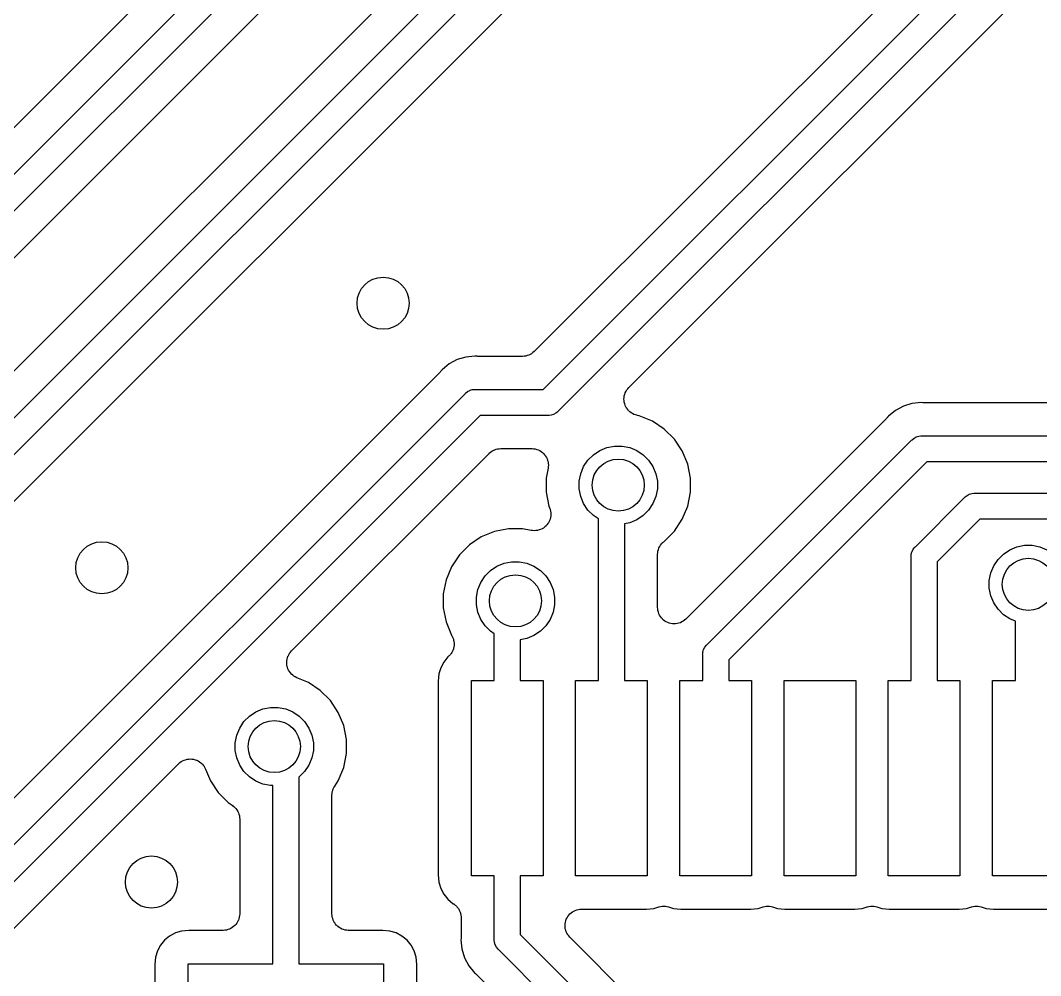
# Model space of a CAD drawing. Extents: x 49 to 143, y -158 to -38.
# Drawn here: x 88.4 to 96.23, y -89.36 to -82.03 of the extents above; entities that cross this region are included whole.
import ezdxf

# ---------------------------------------------------------------- set-up
doc = ezdxf.new("R2010")
doc.units = 0
doc.layers.add('BLACK', color=7, linetype='CONTINUOUS')

msp = doc.modelspace()

# ---------------------------------------------------------------- linework, layer by layer
at = {"layer": 'BLACK', "linetype": 'CONTINUOUS'}
for p, q in [((94.6048, -78.4689), (85.1999, -87.8738)), ((85.2679, -88.165), (94.896, -78.5369)), ((95.0632, -78.6525), (85.3835, -88.3322)), ((85.5764, -88.4986), (95.2296, -78.8454)), ((91.554, -79.6494), (84.3456, -86.8578)), ((84.4136, -87.149), (91.7468, -79.8158)), ((97.0178, -79.9006), (92.3466, -84.5718)), ((91.8624, -79.983), (84.5292, -87.3162)), ((92.4146, -84.863), (97.309, -79.9686)), ((97.4762, -80.0842), (92.5302, -85.0302)), ((84.722, -87.4826), (91.9304, -80.2742)), ((95.0922, -82.8274), (97.6426, -80.277)), ((94.3672, -83.5524), (95.0922, -82.8274)), ((95.0922, -82.8274), (95.0922, -82.8274)), ((93.6422, -84.2774), (94.3672, -83.5524)), ((94.3672, -83.5524), (94.3672, -83.5524)), ((93.0719, -84.8478), (93.6422, -84.2774)), ((93.6422, -84.2774), (93.6422, -84.2774)), ((92.3462, -84.5721), (92.3453, -84.573)), ((92.3463, -84.5721), (92.3462, -84.5721)), ((92.3466, -84.5718), (92.3463, -84.5721)), ((92.3463, -84.5721), (92.3463, -84.5721)), ((91.7542, -84.6344), (91.7205, -84.6523)), ((91.8209, -84.6141), (91.7542, -84.6344)), ((91.8903, -84.6073), (91.8209, -84.6141)), ((91.9015, -84.6084), (91.8903, -84.6073)), ((91.9068, -84.6084), (91.9015, -84.6084)), ((91.9122, -84.609), (91.9068, -84.6084)), ((91.9139, -84.609), (91.9122, -84.609)), ((92.2568, -84.609), (91.9139, -84.609)), ((92.2684, -84.6079), (92.2568, -84.609)), ((92.2801, -84.6068), (92.2684, -84.6079)), ((92.2808, -84.6066), (92.2801, -84.6068)), ((92.2814, -84.6066), (92.2808, -84.6066)), ((92.2926, -84.6032), (92.2814, -84.6066)), ((92.3039, -84.5999), (92.2926, -84.6032)), ((92.3045, -84.5996), (92.3039, -84.5999)), ((92.3052, -84.5994), (92.3045, -84.5996)), ((92.3155, -84.5939), (92.3052, -84.5994)), ((92.3259, -84.5885), (92.3155, -84.5939)), ((92.3265, -84.5881), (92.3259, -84.5885)), ((92.327, -84.5878), (92.3265, -84.5881)), ((92.3362, -84.5803), (92.327, -84.5878)), ((92.3453, -84.573), (92.3362, -84.5803)), ((91.6267, -84.7253), (91.6233, -84.7294)), ((91.6305, -84.7215), (91.6267, -84.7253)), ((91.6316, -84.7202), (91.6305, -84.7215)), ((91.6388, -84.7115), (91.6316, -84.7202)), ((91.6927, -84.6672), (91.6388, -84.7115)), ((91.7205, -84.6523), (91.6927, -84.6672)), ((91.7205, -84.6523), (91.7205, -84.6523)), ((91.6233, -84.7294), (87.4469, -88.9058)), ((91.8192, -84.8919), (91.8345, -84.8795)), ((91.8345, -84.8795), (91.8518, -84.8702)), ((91.8518, -84.8702), (91.8554, -84.8691)), ((91.8554, -84.8691), (91.8707, -84.8644)), ((91.8707, -84.8644), (91.873, -84.8642)), ((91.873, -84.8642), (91.8854, -84.863)), ((91.8854, -84.863), (91.8903, -84.8625)), ((91.8854, -84.863), (91.8854, -84.863)), ((91.8903, -84.8625), (91.8952, -84.863)), ((91.8952, -84.863), (92.4146, -84.863)), ((93.0446, -84.8883), (93.0505, -84.8774)), ((93.0505, -84.8774), (93.0561, -84.8669)), ((93.0561, -84.8669), (93.0563, -84.8667)), ((93.0563, -84.8667), (93.0564, -84.8665)), ((93.0564, -84.8665), (93.0641, -84.8572)), ((93.0641, -84.8572), (93.0719, -84.8478)), ((87.5149, -89.197), (91.8161, -84.8958)), ((91.8161, -84.8958), (91.8192, -84.8919)), ((93.0347, -84.9366), (93.0359, -84.9246)), ((93.0347, -84.9369), (93.0347, -84.9366)), ((93.0347, -84.9371), (93.0347, -84.9369)), ((93.0358, -84.9492), (93.0347, -84.9371)), ((93.0369, -84.9613), (93.0358, -84.9492)), ((93.0359, -84.9246), (93.0372, -84.9125)), ((93.037, -84.9615), (93.0369, -84.9613)), ((93.037, -84.9618), (93.037, -84.9615)), ((93.0404, -84.9734), (93.037, -84.9618)), ((93.0372, -84.9122), (93.0373, -84.9119)), ((93.0372, -84.9125), (93.0372, -84.9122)), ((93.0373, -84.9119), (93.0409, -84.9002)), ((93.0409, -84.9002), (93.0444, -84.8888)), ((93.0444, -84.8888), (93.0445, -84.8885)), ((93.0445, -84.8885), (93.0446, -84.8883)), ((92.5271, -85.0341), (92.5118, -85.0465)), ((92.5302, -85.0302), (92.5271, -85.0341)), ((93.0439, -84.985), (93.0404, -84.9734)), ((93.044, -84.9853), (93.0439, -84.985)), ((93.0441, -84.9856), (93.044, -84.9853)), ((93.0497, -84.9963), (93.0441, -84.9856)), ((93.0553, -85.007), (93.0497, -84.9963)), ((93.0555, -85.0072), (93.0553, -85.007)), ((93.0556, -85.0075), (93.0555, -85.0072)), ((93.0634, -85.017), (93.0556, -85.0075)), ((93.0708, -85.0264), (93.0634, -85.017)), ((93.0711, -85.0265), (93.0708, -85.0264)), ((93.0712, -85.0268), (93.0711, -85.0265)), ((93.0806, -85.0345), (93.0712, -85.0268)), ((93.0898, -85.0423), (93.0806, -85.0345)), ((95.1196, -85.0242), (95.0657, -85.0685)), ((95.1811, -84.9914), (95.1196, -85.0242)), ((95.2447, -84.9721), (95.1811, -84.9914)), ((95.2478, -84.9711), (95.2447, -84.9721)), ((95.2447, -84.9721), (95.2447, -84.9721)), ((95.3172, -84.9643), (95.2478, -84.9711)), ((95.3284, -84.9654), (95.3172, -84.9643)), ((95.3337, -84.9654), (95.3284, -84.9654)), ((95.3391, -84.966), (95.3337, -84.9654)), ((95.3408, -84.966), (95.3391, -84.966)), ((97.1266, -84.966), (95.3408, -84.966)), ((91.9317, -85.063), (87.6305, -89.3642)), ((92.4511, -85.063), (91.9317, -85.063)), ((92.456, -85.0635), (92.4511, -85.063)), ((92.4609, -85.063), (92.456, -85.0635)), ((92.4756, -85.0616), (92.4609, -85.063)), ((92.4609, -85.063), (92.4609, -85.063)), ((92.4945, -85.0558), (92.4756, -85.0616)), ((92.5118, -85.0465), (92.4945, -85.0558)), ((93.0901, -85.0424), (93.0898, -85.0423)), ((93.0903, -85.0426), (93.0901, -85.0424)), ((93.1008, -85.0484), (93.0903, -85.0426)), ((93.1115, -85.0543), (93.1008, -85.0484)), ((93.1118, -85.0544), (93.1115, -85.0543)), ((93.112, -85.0545), (93.1118, -85.0544)), ((93.1234, -85.0581), (93.112, -85.0545)), ((93.1351, -85.0618), (93.1234, -85.0581)), ((93.1357, -85.0619), (93.1351, -85.0618)), ((93.1369, -85.0621), (93.1357, -85.0619)), ((93.1357, -85.0619), (93.1357, -85.0619)), ((93.1357, -85.0619), (93.1357, -85.0619)), ((93.1527, -85.0653), (93.1369, -85.0621)), ((93.2535, -85.1071), (93.1527, -85.0653)), ((93.3443, -85.1677), (93.2535, -85.1071)), ((95.0502, -85.0864), (93.5098, -86.6268)), ((95.0536, -85.0823), (95.0502, -85.0864)), ((95.0574, -85.0785), (95.0536, -85.0823)), ((95.0585, -85.0772), (95.0574, -85.0785)), ((95.0657, -85.0685), (95.0585, -85.0772)), ((93.4214, -85.2448), (93.3443, -85.1677)), ((93.4821, -85.3356), (93.4214, -85.2448)), ((93.6718, -86.824), (95.243, -85.2528)), ((95.243, -85.2528), (95.2461, -85.2489)), ((95.2461, -85.2489), (95.2614, -85.2365)), ((95.2614, -85.2365), (95.2695, -85.2321)), ((95.2695, -85.2321), (95.2787, -85.2272)), ((95.2787, -85.2272), (95.2976, -85.2214)), ((95.2976, -85.2214), (95.2994, -85.2213)), ((95.2994, -85.2213), (95.3123, -85.22)), ((95.3123, -85.22), (95.3172, -85.2195)), ((95.3123, -85.22), (95.3123, -85.22)), ((95.3172, -85.2195), (95.3221, -85.22)), ((95.3221, -85.22), (120.965, -85.22)), ((90.4832, -86.8707), (91.9997, -85.3542)), ((91.9997, -85.3542), (92, -85.3539)), ((92, -85.3539), (92, -85.3539)), ((92, -85.3539), (92.0001, -85.3539)), ((92.0001, -85.3539), (92.001, -85.353)), ((92.001, -85.353), (92.0102, -85.3456)), ((92.0102, -85.3456), (92.0193, -85.3382)), ((92.0193, -85.3382), (92.0198, -85.3379)), ((92.0198, -85.3379), (92.0204, -85.3375)), ((92.0204, -85.3375), (92.0308, -85.3321)), ((92.0308, -85.3321), (92.0411, -85.3266)), ((92.0411, -85.3266), (92.0418, -85.3264)), ((92.0418, -85.3264), (92.0424, -85.3261)), ((92.0424, -85.3261), (92.0537, -85.3228)), ((92.0537, -85.3228), (92.0649, -85.3194)), ((92.0649, -85.3194), (92.0655, -85.3194)), ((92.0655, -85.3194), (92.0662, -85.3192)), ((92.0662, -85.3192), (92.0779, -85.3181)), ((92.0779, -85.3181), (92.0895, -85.317)), ((92.0895, -85.317), (92.3274, -85.317)), ((92.3274, -85.317), (92.3284, -85.317)), ((92.3284, -85.317), (92.3284, -85.317)), ((92.3284, -85.317), (92.3284, -85.317)), ((92.3284, -85.317), (92.3292, -85.317)), ((92.3292, -85.317), (92.3412, -85.3184)), ((92.3412, -85.3184), (92.3531, -85.3196)), ((92.3531, -85.3196), (92.3534, -85.3197)), ((92.3534, -85.3197), (92.3538, -85.3198)), ((92.3538, -85.3198), (92.3653, -85.3234)), ((92.3653, -85.3234), (92.3767, -85.327)), ((92.3767, -85.327), (92.3771, -85.3272)), ((92.3771, -85.3272), (92.3774, -85.3273)), ((92.3774, -85.3273), (92.388, -85.3331)), ((92.388, -85.3331), (92.3985, -85.3388)), ((92.3985, -85.3388), (92.3988, -85.339)), ((92.3988, -85.339), (92.3992, -85.3392)), ((92.3992, -85.3392), (92.4084, -85.3469)), ((92.4084, -85.3469), (92.4176, -85.3546)), ((92.4176, -85.3546), (92.4179, -85.3549)), ((92.4179, -85.3549), (92.4182, -85.3551)), ((92.4182, -85.3551), (92.4257, -85.3645)), ((92.7999, -85.365), (92.849, -85.3321)), ((92.849, -85.3321), (92.9036, -85.3095)), ((92.9036, -85.3095), (92.9616, -85.298)), ((92.9616, -85.298), (93.0207, -85.298)), ((93.0207, -85.298), (93.0786, -85.3095)), ((93.0786, -85.3095), (93.1332, -85.3321)), ((93.1332, -85.3321), (93.1824, -85.365)), ((93.5238, -85.4364), (93.4821, -85.3356)), ((92.4257, -85.3645), (92.4333, -85.3738)), ((92.4333, -85.3738), (92.4334, -85.3742)), ((92.4334, -85.3742), (92.4337, -85.3745)), ((92.4337, -85.3745), (92.4392, -85.385)), ((92.4392, -85.385), (92.4449, -85.3957)), ((92.4449, -85.3957), (92.445, -85.3961)), ((92.445, -85.3961), (92.4452, -85.3964)), ((92.4452, -85.3964), (92.4485, -85.4079)), ((92.4485, -85.4079), (92.452, -85.4194)), ((92.452, -85.4194), (92.4521, -85.4198)), ((92.4521, -85.4198), (92.4522, -85.4202)), ((92.4522, -85.4202), (92.4533, -85.4322)), ((92.4533, -85.4322), (92.4544, -85.4441)), ((92.7253, -85.4559), (92.7581, -85.4068)), ((92.7581, -85.4068), (92.7999, -85.365)), ((93.1824, -85.365), (93.2242, -85.4068)), ((93.2242, -85.4068), (93.257, -85.4559)), ((95.3586, -85.42), (93.839, -86.9396)), ((120.965, -85.42), (95.3586, -85.42)), ((92.452, -85.4688), (92.4371, -85.5434)), ((92.4532, -85.4568), (92.452, -85.4688)), ((92.4544, -85.4449), (92.4532, -85.4568)), ((92.4544, -85.4441), (92.4544, -85.4445)), ((92.4544, -85.4445), (92.4544, -85.4449)), ((92.6911, -85.5685), (92.7027, -85.5105)), ((92.7027, -85.5105), (92.7253, -85.4559)), ((93.257, -85.4559), (93.2796, -85.5105)), ((93.2796, -85.5105), (93.2911, -85.5685)), ((93.5451, -85.5434), (93.5238, -85.4364)), ((92.4371, -85.5434), (92.4371, -85.6526)), ((92.6911, -85.6275), (92.6911, -85.5685)), ((93.2911, -85.5685), (93.2911, -85.6275)), ((93.5451, -85.6526), (93.5451, -85.5434)), ((92.4371, -85.6526), (92.4584, -85.7596)), ((92.7027, -85.6855), (92.6911, -85.6275)), ((93.2911, -85.6275), (93.2796, -85.6855)), ((93.5238, -85.7596), (93.5451, -85.6526)), ((95.6768, -85.6718), (95.6855, -85.6672)), ((95.6855, -85.6672), (95.7044, -85.6614)), ((95.7044, -85.6614), (95.7062, -85.6613)), ((95.7062, -85.6613), (95.7191, -85.66)), ((95.7191, -85.66), (95.724, -85.6595)), ((95.7191, -85.66), (95.7191, -85.66)), ((95.724, -85.6595), (95.7289, -85.66)), ((95.7289, -85.66), (102.334, -85.66)), ((92.7253, -85.7401), (92.7027, -85.6855)), ((92.7581, -85.7892), (92.7253, -85.7401)), ((93.257, -85.7401), (93.2242, -85.7892)), ((93.2796, -85.6855), (93.257, -85.7401)), ((95.2718, -86.0708), (95.6498, -85.6928)), ((95.6498, -85.6928), (95.6529, -85.6889)), ((95.6529, -85.6889), (95.6682, -85.6765)), ((95.6682, -85.6765), (95.6768, -85.6718)), ((92.4584, -85.7596), (92.4639, -85.7728)), ((92.4639, -85.7728), (92.4643, -85.7739)), ((92.4643, -85.7739), (92.4644, -85.7739)), ((92.4644, -85.7739), (92.4644, -85.774)), ((92.4644, -85.774), (92.4646, -85.7745)), ((92.4646, -85.7745), (92.468, -85.7862)), ((92.468, -85.7862), (92.4713, -85.7977)), ((92.4713, -85.7977), (92.4714, -85.798)), ((92.4714, -85.798), (92.4714, -85.7983)), ((92.4714, -85.7983), (92.4725, -85.8105)), ((92.4735, -85.823), (92.4722, -85.8349)), ((92.4725, -85.8105), (92.4736, -85.8224)), ((92.4736, -85.8224), (92.4735, -85.8227)), ((92.4735, -85.8227), (92.4735, -85.823)), ((92.7999, -85.831), (92.7581, -85.7892)), ((93.2242, -85.7892), (93.1824, -85.831)), ((93.4821, -85.8604), (93.5238, -85.7596)), ((92.4437, -85.9022), (92.436, -85.9116)), ((92.4515, -85.893), (92.4437, -85.9022)), ((92.4516, -85.8927), (92.4515, -85.893)), ((92.4518, -85.8925), (92.4516, -85.8927)), ((92.4575, -85.8819), (92.4518, -85.8925)), ((92.4634, -85.8712), (92.4575, -85.8819)), ((92.4635, -85.871), (92.4634, -85.8712)), ((92.4636, -85.8707), (92.4635, -85.871)), ((92.4672, -85.8592), (92.4636, -85.8707)), ((92.4708, -85.8476), (92.4672, -85.8592)), ((92.4709, -85.8473), (92.4708, -85.8476)), ((92.4722, -85.8349), (92.4709, -85.8471)), ((92.4709, -85.8471), (92.4709, -85.8473)), ((92.839, -85.8572), (92.7999, -85.831)), ((92.839, -87.0982), (92.839, -85.8572)), ((93.0786, -85.8865), (93.039, -85.8944)), ((93.039, -85.8944), (93.039, -87.0982)), ((93.1332, -85.8639), (93.0786, -85.8865)), ((93.1824, -85.831), (93.1332, -85.8639)), ((93.4214, -85.9512), (93.4821, -85.8604)), ((95.7654, -85.86), (95.439, -86.1864)), ((102.298, -85.86), (95.7654, -85.86)), ((92.0404, -85.9543), (91.9396, -85.9961)), ((92.1474, -85.933), (92.0404, -85.9543)), ((92.2566, -85.933), (92.1474, -85.933)), ((92.3218, -85.946), (92.2566, -85.933)), ((92.3339, -85.9472), (92.3218, -85.946)), ((92.3459, -85.9484), (92.3339, -85.9472)), ((92.3462, -85.9484), (92.3459, -85.9484)), ((92.3464, -85.9484), (92.3462, -85.9484)), ((92.3584, -85.9472), (92.3464, -85.9484)), ((92.3706, -85.9461), (92.3584, -85.9472)), ((92.3708, -85.946), (92.3706, -85.9461)), ((92.3711, -85.946), (92.3708, -85.946)), ((92.3827, -85.9425), (92.3711, -85.946)), ((92.3943, -85.9391), (92.3827, -85.9425)), ((92.3946, -85.939), (92.3943, -85.9391)), ((92.3949, -85.9389), (92.3946, -85.939)), ((92.4057, -85.9331), (92.3949, -85.9389)), ((92.4163, -85.9276), (92.4057, -85.9331)), ((92.4165, -85.9274), (92.4163, -85.9276)), ((92.4167, -85.9273), (92.4165, -85.9274)), ((92.4263, -85.9195), (92.4167, -85.9273)), ((92.4356, -85.912), (92.4263, -85.9195)), ((92.4357, -85.9118), (92.4356, -85.912)), ((92.436, -85.9116), (92.4357, -85.9118)), ((93.34, -86.0326), (93.4214, -85.9512)), ((91.8488, -86.0567), (91.7717, -86.1338)), ((91.9396, -85.9961), (91.8488, -86.0567)), ((93.3089, -86.0701), (93.3145, -86.0597)), ((93.3145, -86.0597), (93.3149, -86.0593)), ((93.3149, -86.0593), (93.3152, -86.0587)), ((93.3152, -86.0587), (93.3228, -86.0497)), ((93.3228, -86.0497), (93.3303, -86.0406)), ((93.3303, -86.0406), (93.3307, -86.0402)), ((93.3307, -86.0402), (93.3311, -86.0397)), ((93.3311, -86.0397), (93.34, -86.0326)), ((96.0515, -86.0715), (96.1095, -86.06)), ((96.1095, -86.06), (96.1685, -86.06)), ((96.1685, -86.06), (96.2265, -86.0715)), ((91.7717, -86.1338), (91.7111, -86.2246)), ((93.293, -86.1287), (93.2943, -86.1169)), ((93.293, -86.1299), (93.293, -86.1287)), ((93.293, -86.1305), (93.293, -86.1299)), ((93.293, -86.1299), (93.293, -86.1299)), ((93.293, -86.1299), (93.293, -86.1299)), ((93.293, -86.537), (93.293, -86.1305)), ((93.2943, -86.1169), (93.2955, -86.1053)), ((93.2955, -86.1053), (93.2957, -86.1047)), ((93.2957, -86.1047), (93.2958, -86.1041)), ((93.2958, -86.1041), (93.2993, -86.0928)), ((93.2993, -86.0928), (93.3028, -86.0816)), ((93.3028, -86.0816), (93.3031, -86.081)), ((93.3031, -86.081), (93.3033, -86.0804)), ((93.3033, -86.0804), (93.3089, -86.0701)), ((95.239, -86.1401), (95.2404, -86.1254)), ((95.2404, -86.1254), (95.2408, -86.1241)), ((95.2408, -86.1241), (95.2427, -86.1179)), ((95.2427, -86.1179), (95.2462, -86.1065)), ((95.2462, -86.1065), (95.2555, -86.0892)), ((95.2555, -86.0892), (95.2679, -86.0739)), ((95.2679, -86.0739), (95.2718, -86.0708)), ((95.906, -86.1688), (95.9478, -86.127)), ((95.9478, -86.127), (95.9969, -86.0941)), ((95.9969, -86.0941), (96.0515, -86.0715)), ((96.2265, -86.0715), (96.2811, -86.0941)), ((92.0599, -86.2211), (92.1145, -86.1985)), ((92.1145, -86.1985), (92.1725, -86.187)), ((92.1725, -86.187), (92.2315, -86.187)), ((92.2315, -86.187), (92.2895, -86.1985)), ((92.2895, -86.1985), (92.3441, -86.2211)), ((95.2385, -86.145), (95.239, -86.1401)), ((95.239, -86.1499), (95.2385, -86.145)), ((95.239, -86.1401), (95.239, -86.1401)), ((95.239, -87.0982), (95.239, -86.1499)), ((95.439, -86.1864), (95.439, -87.0982)), ((95.8731, -86.2179), (95.906, -86.1688)), ((91.7111, -86.2246), (91.6693, -86.3254)), ((91.969, -86.2958), (92.0108, -86.254)), ((92.0108, -86.254), (92.0599, -86.2211)), ((92.3441, -86.2211), (92.3932, -86.254)), ((92.3932, -86.254), (92.435, -86.2958)), ((95.839, -86.3305), (95.8505, -86.2725)), ((95.8505, -86.2725), (95.8731, -86.2179)), ((91.6693, -86.3254), (91.648, -86.4324)), ((91.9135, -86.3995), (91.9361, -86.3449)), ((91.9361, -86.3449), (91.969, -86.2958)), ((92.435, -86.2958), (92.4679, -86.3449)), ((92.4679, -86.3449), (92.4905, -86.3995)), ((95.839, -86.3895), (95.839, -86.3305)), ((91.648, -86.4324), (91.648, -86.5416)), ((91.902, -86.4575), (91.9135, -86.3995)), ((92.4905, -86.3995), (92.502, -86.4575)), ((95.8505, -86.4475), (95.839, -86.3895)), ((95.8731, -86.5021), (95.8505, -86.4475)), ((91.902, -86.5165), (91.902, -86.4575)), ((91.9135, -86.5745), (91.902, -86.5165)), ((92.502, -86.5165), (92.4905, -86.5745)), ((92.502, -86.4575), (92.502, -86.5165)), ((95.906, -86.5512), (95.8731, -86.5021)), ((91.648, -86.5416), (91.6693, -86.6486)), ((91.9361, -86.6291), (91.9135, -86.5745)), ((92.4905, -86.5745), (92.4679, -86.6291)), ((93.2942, -86.5492), (93.293, -86.537)), ((93.2953, -86.5612), (93.2942, -86.5492)), ((93.2954, -86.5614), (93.2953, -86.5612)), ((93.2954, -86.5616), (93.2954, -86.5614)), ((93.299, -86.5734), (93.2954, -86.5616)), ((93.3024, -86.5849), (93.299, -86.5734)), ((93.3025, -86.5851), (93.3024, -86.5849)), ((93.3026, -86.5854), (93.3025, -86.5851)), ((93.3083, -86.5961), (93.3026, -86.5854)), ((93.314, -86.6069), (93.3083, -86.5961)), ((93.3141, -86.607), (93.314, -86.6069)), ((93.3142, -86.6072), (93.3141, -86.607)), ((93.3219, -86.6166), (93.3142, -86.6072)), ((95.9478, -86.593), (95.906, -86.5512)), ((95.9969, -86.6259), (95.9478, -86.593)), ((91.6693, -86.6486), (91.7112, -86.7497)), ((91.969, -86.6782), (91.9361, -86.6291)), ((92.0108, -86.72), (91.969, -86.6782)), ((92.435, -86.6782), (92.3932, -86.72)), ((92.4679, -86.6291), (92.435, -86.6782)), ((93.3296, -86.6261), (93.3219, -86.6166)), ((93.3297, -86.6263), (93.3296, -86.6261)), ((93.3299, -86.6265), (93.3297, -86.6263)), ((93.3392, -86.6342), (93.3299, -86.6265)), ((93.3486, -86.642), (93.3392, -86.6342)), ((93.3488, -86.6421), (93.3486, -86.642)), ((93.349, -86.6423), (93.3488, -86.6421)), ((93.3597, -86.648), (93.349, -86.6423)), ((93.3704, -86.6539), (93.3597, -86.648)), ((93.3706, -86.6539), (93.3704, -86.6539)), ((93.3708, -86.654), (93.3706, -86.6539)), ((93.3825, -86.6577), (93.3708, -86.654)), ((93.394, -86.6613), (93.3825, -86.6577)), ((93.3942, -86.6613), (93.394, -86.6613)), ((93.3945, -86.6614), (93.3942, -86.6613)), ((93.4066, -86.6626), (93.3945, -86.6614)), ((93.4187, -86.664), (93.4066, -86.6626)), ((93.4189, -86.6639), (93.4187, -86.664)), ((93.4191, -86.664), (93.4189, -86.6639)), ((93.4312, -86.6629), (93.4191, -86.664)), ((93.4434, -86.6618), (93.4312, -86.6629)), ((93.4436, -86.6617), (93.4434, -86.6618)), ((93.4438, -86.6617), (93.4436, -86.6617)), ((93.4553, -86.6583), (93.4438, -86.6617)), ((93.4672, -86.6549), (93.4553, -86.6583)), ((93.4674, -86.6548), (93.4672, -86.6549)), ((93.4676, -86.6547), (93.4674, -86.6548)), ((93.4784, -86.649), (93.4676, -86.6547)), ((93.4892, -86.6435), (93.4784, -86.649)), ((93.4893, -86.6433), (93.4892, -86.6435)), ((93.4895, -86.6432), (93.4893, -86.6433)), ((93.499, -86.6356), (93.4895, -86.6432)), ((93.5085, -86.628), (93.499, -86.6356)), ((93.5088, -86.6277), (93.5085, -86.628)), ((93.5089, -86.6277), (93.5088, -86.6277)), ((93.5098, -86.6268), (93.5089, -86.6277)), ((93.5089, -86.6277), (93.5089, -86.6277)), ((96.039, -86.6433), (95.9969, -86.6259)), ((96.039, -87.0982), (96.039, -86.6433)), ((91.7112, -86.7497), (91.7136, -86.7544)), ((91.7136, -86.7544), (91.7168, -86.7592)), ((91.7168, -86.7592), (91.7193, -86.7654)), ((92.039, -86.7389), (92.0108, -86.72)), ((92.039, -87.0982), (92.039, -86.7389)), ((92.3441, -86.7529), (92.2895, -86.7755)), ((92.3932, -86.72), (92.3441, -86.7529)), ((91.7193, -86.7654), (91.7223, -86.7713)), ((91.7223, -86.7713), (91.7239, -86.7768)), ((91.7239, -86.7768), (91.7261, -86.7821)), ((91.7261, -86.7821), (91.7274, -86.7887)), ((91.7274, -86.7887), (91.7292, -86.7951)), ((91.7294, -86.8378), (91.7287, -86.8445)), ((91.7292, -86.7951), (91.7297, -86.8008)), ((91.7307, -86.8313), (91.7294, -86.8378)), ((91.7297, -86.8008), (91.7308, -86.8065)), ((91.7308, -86.8255), (91.7307, -86.8313)), ((91.7308, -86.8065), (91.7308, -86.8132)), ((91.7308, -86.8132), (91.7314, -86.8198)), ((91.7314, -86.8198), (91.7308, -86.8255)), ((92.2895, -86.7755), (92.239, -86.7855)), ((92.239, -86.7855), (92.239, -87.0982)), ((93.6462, -86.8597), (93.6555, -86.8424)), ((93.6555, -86.8424), (93.6679, -86.8271)), ((93.6679, -86.8271), (93.6718, -86.824)), ((90.4522, -86.9233), (90.4558, -86.9117)), ((90.4558, -86.9117), (90.4559, -86.9114)), ((90.4559, -86.9114), (90.456, -86.9111)), ((90.456, -86.9111), (90.4618, -86.9005)), ((90.4618, -86.9005), (90.4675, -86.8899)), ((90.4675, -86.8899), (90.4677, -86.8896)), ((90.4677, -86.8896), (90.4678, -86.8893)), ((90.4678, -86.8893), (90.4755, -86.8801)), ((90.4755, -86.8801), (90.4832, -86.8707)), ((91.6835, -86.9177), (91.6518, -86.9564)), ((91.685, -86.9165), (91.6835, -86.9177)), ((91.689, -86.9125), (91.685, -86.9165)), ((91.6935, -86.9089), (91.689, -86.9125)), ((91.6978, -86.9038), (91.6935, -86.9089)), ((91.7025, -86.899), (91.6978, -86.9038)), ((91.7057, -86.8943), (91.7025, -86.899)), ((91.7094, -86.8899), (91.7057, -86.8943)), ((91.7126, -86.884), (91.7094, -86.8899)), ((91.7163, -86.8784), (91.7126, -86.884)), ((91.7185, -86.8731), (91.7163, -86.8784)), ((91.7212, -86.8681), (91.7185, -86.8731)), ((91.7233, -86.8617), (91.7212, -86.8681)), ((91.7258, -86.8556), (91.7233, -86.8617)), ((91.727, -86.8499), (91.7258, -86.8556)), ((91.7287, -86.8445), (91.727, -86.8499)), ((93.6385, -86.8982), (93.639, -86.8933)), ((93.639, -86.9031), (93.6385, -86.8982)), ((93.639, -86.8933), (93.6404, -86.8786)), ((93.639, -86.8933), (93.639, -86.8933)), ((93.639, -87.0982), (93.639, -86.9031)), ((93.6404, -86.8786), (93.6406, -86.8781)), ((93.6406, -86.8781), (93.643, -86.8703)), ((93.643, -86.8703), (93.6462, -86.8597)), ((90.446, -86.9594), (90.4473, -86.9475)), ((90.446, -86.9598), (90.446, -86.9594)), ((90.446, -86.9601), (90.446, -86.9598)), ((90.4471, -86.972), (90.446, -86.9601)), ((90.4482, -86.9841), (90.4471, -86.972)), ((90.4473, -86.9475), (90.4485, -86.9354)), ((90.4483, -86.9844), (90.4482, -86.9841)), ((90.4483, -86.9848), (90.4483, -86.9844)), ((90.4518, -86.9962), (90.4483, -86.9848)), ((90.4485, -86.9354), (90.4486, -86.9351)), ((90.4486, -86.9348), (90.4522, -86.9233)), ((90.4486, -86.9351), (90.4486, -86.9348)), ((90.4552, -87.0079), (90.4518, -86.9962)), ((91.6518, -86.9564), (91.6282, -87.0005)), ((93.839, -86.9396), (93.839, -87.0982)), ((90.4553, -87.0082), (90.4552, -87.0079)), ((90.4554, -87.0085), (90.4553, -87.0082)), ((90.4611, -87.0193), (90.4554, -87.0085)), ((90.4666, -87.0299), (90.4611, -87.0193)), ((90.4668, -87.0301), (90.4666, -87.0299)), ((90.467, -87.0304), (90.4668, -87.0301)), ((90.4747, -87.0399), (90.467, -87.0304)), ((90.4821, -87.0492), (90.4747, -87.0399)), ((90.4824, -87.0494), (90.4821, -87.0492)), ((90.4826, -87.0497), (90.4824, -87.0494)), ((90.4919, -87.0575), (90.4826, -87.0497)), ((90.5011, -87.0652), (90.4919, -87.0575)), ((90.5014, -87.0654), (90.5011, -87.0652)), ((90.5016, -87.0656), (90.5014, -87.0654)), ((90.5122, -87.0713), (90.5016, -87.0656)), ((90.5228, -87.0772), (90.5122, -87.0713)), ((90.5234, -87.0774), (90.5228, -87.0772)), ((90.5244, -87.0779), (90.5234, -87.0774)), ((90.5234, -87.0774), (90.5234, -87.0774)), ((90.5234, -87.0774), (90.5234, -87.0774)), ((90.6133, -87.1147), (90.5244, -87.0779)), ((91.6137, -87.0484), (91.6082, -87.1044)), ((91.6282, -87.0005), (91.6137, -87.0484)), ((90.704, -87.1753), (90.6133, -87.1147)), ((91.6082, -87.1044), (91.6082, -88.592)), ((91.864, -88.5982), (91.864, -87.0982)), ((91.864, -87.0982), (92.039, -87.0982)), ((92.239, -87.0982), (92.414, -87.0982)), ((92.414, -87.0982), (92.414, -88.5982)), ((92.664, -88.5982), (92.664, -87.0982)), ((92.664, -87.0982), (92.839, -87.0982)), ((93.039, -87.0982), (93.214, -87.0982)), ((93.214, -87.0982), (93.214, -88.5982)), ((93.464, -88.5982), (93.464, -87.0982)), ((93.464, -87.0982), (93.639, -87.0982)), ((93.839, -87.0982), (94.014, -87.0982)), ((94.014, -87.0982), (94.014, -88.5982)), ((94.264, -88.5982), (94.264, -87.0982)), ((94.264, -87.0982), (94.814, -87.0982)), ((94.814, -87.0982), (94.814, -88.5982)), ((95.064, -88.5982), (95.064, -87.0982)), ((95.064, -87.0982), (95.239, -87.0982)), ((95.439, -87.0982), (95.614, -87.0982)), ((95.614, -87.0982), (95.614, -88.5982)), ((95.864, -88.5982), (95.864, -87.0982)), ((95.864, -87.0982), (96.039, -87.0982)), ((90.7812, -87.2525), (90.704, -87.1753)), ((90.2633, -87.3171), (90.3213, -87.3056)), ((90.3213, -87.3056), (90.3804, -87.3056)), ((90.3804, -87.3056), (90.4383, -87.3171)), ((90.8418, -87.3432), (90.7812, -87.2525)), ((90.1178, -87.4144), (90.1596, -87.3726)), ((90.1596, -87.3726), (90.2087, -87.3398)), ((90.2087, -87.3398), (90.2633, -87.3171)), ((90.4383, -87.3171), (90.4929, -87.3398)), ((90.4929, -87.3398), (90.5421, -87.3726)), ((90.5421, -87.3726), (90.5839, -87.4144)), ((90.8836, -87.444), (90.8418, -87.3432)), ((90.0624, -87.5181), (90.085, -87.4635)), ((90.085, -87.4635), (90.1178, -87.4144)), ((90.5839, -87.4144), (90.6167, -87.4635)), ((90.6167, -87.4635), (90.6393, -87.5181)), ((90.9048, -87.5511), (90.8836, -87.444)), ((90.0508, -87.5761), (90.0624, -87.5181)), ((90.6393, -87.5181), (90.6508, -87.5761)), ((90.0508, -87.6352), (90.0508, -87.5761)), ((90.6508, -87.5761), (90.6508, -87.6352)), ((90.9048, -87.6602), (90.9048, -87.5511)), ((89.6702, -87.7065), (89.6817, -87.7031)), ((89.6817, -87.7031), (89.6821, -87.703)), ((89.6821, -87.703), (89.6824, -87.7029)), ((89.6824, -87.7029), (89.6943, -87.7019)), ((89.6943, -87.7019), (89.7064, -87.7008)), ((89.7064, -87.7008), (89.7068, -87.7008)), ((89.7068, -87.7008), (89.7071, -87.7008)), ((89.7071, -87.7008), (89.719, -87.7021)), ((89.719, -87.7021), (89.7311, -87.7033)), ((89.7311, -87.7033), (89.7314, -87.7034)), ((89.7314, -87.7034), (89.7317, -87.7035)), ((89.7317, -87.7035), (89.7431, -87.707)), ((90.0624, -87.6931), (90.0508, -87.6352)), ((90.085, -87.7477), (90.0624, -87.6931)), ((90.6393, -87.6931), (90.6167, -87.7477)), ((90.6508, -87.6352), (90.6393, -87.6931)), ((90.8836, -87.7672), (90.9048, -87.6602)), ((87.8233, -89.5306), (89.616, -87.738)), ((89.616, -87.738), (89.6167, -87.7372)), ((89.6167, -87.7372), (89.6167, -87.7372)), ((89.6167, -87.7372), (89.6168, -87.7372)), ((89.6168, -87.7372), (89.6172, -87.7367)), ((89.6172, -87.7367), (89.6268, -87.7291)), ((89.6268, -87.7291), (89.636, -87.7216)), ((89.636, -87.7216), (89.6363, -87.7215)), ((89.6363, -87.7215), (89.6366, -87.7213)), ((89.6366, -87.7213), (89.6474, -87.7157)), ((89.6474, -87.7157), (89.658, -87.7101)), ((89.658, -87.7101), (89.6583, -87.71)), ((89.6583, -87.71), (89.6586, -87.7099)), ((89.6586, -87.7099), (89.6702, -87.7065)), ((89.7431, -87.707), (89.7548, -87.7106)), ((89.7548, -87.7106), (89.7551, -87.7108)), ((89.7551, -87.7108), (89.7554, -87.7109)), ((89.7554, -87.7109), (89.7658, -87.7166)), ((89.7658, -87.7166), (89.7766, -87.7224)), ((89.7766, -87.7224), (89.7769, -87.7226)), ((89.7769, -87.7226), (89.7771, -87.7227)), ((89.7771, -87.7227), (89.7863, -87.7303)), ((89.7863, -87.7303), (89.7957, -87.7381)), ((89.7957, -87.7381), (89.7959, -87.7384)), ((89.7959, -87.7384), (89.7962, -87.7386)), ((89.7962, -87.7386), (89.8037, -87.7479)), ((89.8037, -87.7479), (89.8114, -87.7573)), ((89.8114, -87.7573), (89.8116, -87.7576)), ((89.8116, -87.7576), (89.8118, -87.7579)), ((89.8118, -87.7579), (89.8173, -87.7684)), ((89.8173, -87.7684), (89.8231, -87.7792)), ((89.8231, -87.7792), (89.8599, -87.868)), ((90.1178, -87.7969), (90.085, -87.7477)), ((90.6167, -87.7477), (90.5839, -87.7969)), ((90.8418, -87.868), (90.8836, -87.7672)), ((90.1596, -87.8386), (90.1178, -87.7969)), ((90.2087, -87.8715), (90.1596, -87.8386)), ((90.5421, -87.8386), (90.539, -87.8407)), ((90.539, -87.8407), (90.539, -89.2732)), ((90.5839, -87.7969), (90.5421, -87.8386)), ((89.8599, -87.868), (89.9205, -87.9588)), ((90.2633, -87.8941), (90.2087, -87.8715)), ((90.3213, -87.9056), (90.2633, -87.8941)), ((90.339, -87.9056), (90.3213, -87.9056)), ((90.339, -89.2732), (90.339, -87.9056)), ((90.7993, -87.942), (90.8027, -87.9309)), ((90.8027, -87.9309), (90.803, -87.9302)), ((90.803, -87.9302), (90.8033, -87.9295)), ((90.8033, -87.9295), (90.8089, -87.9193)), ((90.8089, -87.9193), (90.8144, -87.909)), ((90.8144, -87.909), (90.8418, -87.868)), ((89.9205, -87.9588), (89.9977, -88.0359)), ((90.793, -87.9778), (90.7943, -87.9662)), ((90.793, -87.9792), (90.793, -87.9778)), ((90.793, -87.9793), (90.793, -87.9792)), ((90.793, -87.9792), (90.793, -87.9792)), ((90.793, -87.9796), (90.793, -87.9793)), ((90.793, -88.8904), (90.793, -87.9796)), ((90.7943, -87.9662), (90.7955, -87.9546)), ((90.7955, -87.9546), (90.7957, -87.9539)), ((90.7957, -87.9539), (90.7958, -87.9532)), ((90.7958, -87.9532), (90.7993, -87.942)), ((89.9977, -88.0359), (90.0286, -88.0566)), ((90.0286, -88.0566), (90.029, -88.0569)), ((90.029, -88.0569), (90.029, -88.0569)), ((90.029, -88.0569), (90.029, -88.0569)), ((90.029, -88.0569), (90.03, -88.0576)), ((90.03, -88.0576), (90.039, -88.0652)), ((90.039, -88.0652), (90.0481, -88.0727)), ((90.0481, -88.0727), (90.0485, -88.0731)), ((90.0485, -88.0731), (90.049, -88.0735)), ((90.049, -88.0735), (90.0563, -88.0827)), ((90.0563, -88.0827), (90.0638, -88.0919)), ((90.0638, -88.0919), (90.0641, -88.0924)), ((90.0641, -88.0924), (90.0645, -88.0929)), ((90.0645, -88.0929), (90.0699, -88.1034)), ((90.0699, -88.1034), (90.0754, -88.1138)), ((90.0754, -88.1138), (90.0756, -88.1143)), ((90.0756, -88.1143), (90.0759, -88.1149)), ((90.0759, -88.1149), (90.0792, -88.1262)), ((90.0792, -88.1262), (90.0826, -88.1375)), ((90.0826, -88.1375), (90.0826, -88.1381)), ((90.0826, -88.1381), (90.0828, -88.1387)), ((90.0828, -88.1387), (90.0838, -88.1504)), ((90.0838, -88.1504), (90.085, -88.1622)), ((90.085, -88.1622), (90.085, -88.8904)), ((91.6082, -88.592), (91.6137, -88.648)), ((92.039, -88.5982), (91.864, -88.5982)), ((92.039, -89.0861), (92.039, -88.5982)), ((92.414, -88.5982), (92.239, -88.5982)), ((92.239, -88.5982), (92.239, -89.0496)), ((93.214, -88.5982), (92.664, -88.5982)), ((94.014, -88.5982), (93.464, -88.5982)), ((94.814, -88.5982), (94.264, -88.5982)), ((95.614, -88.5982), (95.064, -88.5982)), ((96.414, -88.5982), (95.864, -88.5982)), ((91.6137, -88.648), (91.6282, -88.6959)), ((91.6282, -88.6959), (91.6518, -88.74)), ((91.6518, -88.74), (91.6835, -88.7787)), ((91.6835, -88.7787), (91.7248, -88.8125)), ((91.7248, -88.8125), (91.729, -88.8148)), ((91.729, -88.8148), (91.7342, -88.8191)), ((91.7342, -88.8191), (91.7399, -88.823)), ((91.7399, -88.823), (91.7438, -88.827)), ((91.7438, -88.827), (91.7481, -88.8306)), ((91.7481, -88.8306), (91.7524, -88.8359)), ((91.7524, -88.8359), (91.7572, -88.8407)), ((91.7572, -88.8407), (91.7602, -88.8455)), ((91.7602, -88.8455), (91.7638, -88.8498)), ((91.7638, -88.8498), (91.767, -88.8558)), ((91.767, -88.8558), (91.7707, -88.8615)), ((91.7707, -88.8615), (91.7728, -88.8667)), ((91.7728, -88.8667), (91.7754, -88.8717)), ((91.7754, -88.8717), (91.7774, -88.8782)), ((91.7774, -88.8782), (91.7799, -88.8845)), ((92.6296, -88.8829), (92.639, -88.8753)), ((92.639, -88.8753), (92.6392, -88.8752)), ((92.6392, -88.8752), (92.6394, -88.875)), ((92.6394, -88.875), (92.6501, -88.8693)), ((92.6501, -88.8693), (92.6609, -88.8636)), ((92.6609, -88.8636), (92.6611, -88.8636)), ((92.6611, -88.8636), (92.6613, -88.8635)), ((92.6613, -88.8635), (92.6729, -88.86)), ((92.6729, -88.86), (92.6846, -88.8565)), ((92.6846, -88.8565), (92.6848, -88.8564)), ((92.6848, -88.8564), (92.685, -88.8564)), ((92.685, -88.8564), (92.6971, -88.8552)), ((92.6971, -88.8552), (92.7093, -88.854)), ((92.7093, -88.854), (93.2078, -88.854)), ((93.2078, -88.854), (93.2638, -88.8485)), ((93.2638, -88.8485), (93.3021, -88.8369)), ((93.3021, -88.8369), (93.3024, -88.8368)), ((93.3024, -88.8368), (93.3025, -88.8368)), ((93.3025, -88.8368), (93.3038, -88.8364)), ((93.3025, -88.8368), (93.3025, -88.8368)), ((93.3038, -88.8364), (93.3153, -88.8343)), ((93.3153, -88.8343), (93.3268, -88.832)), ((93.3268, -88.832), (93.3275, -88.832)), ((93.3275, -88.832), (93.3282, -88.8319)), ((93.3282, -88.8319), (93.3399, -88.832)), ((93.3399, -88.832), (93.3516, -88.832)), ((93.3516, -88.832), (93.3523, -88.8322)), ((93.3523, -88.8322), (93.353, -88.8322)), ((93.353, -88.8322), (93.3644, -88.8346)), ((93.3644, -88.8346), (93.3759, -88.8369)), ((93.3759, -88.8369), (93.4142, -88.8485)), ((93.4142, -88.8485), (93.4702, -88.854)), ((93.4702, -88.854), (94.0078, -88.854)), ((94.0078, -88.854), (94.0638, -88.8485)), ((94.0638, -88.8485), (94.1021, -88.8369)), ((94.1021, -88.8369), (94.1024, -88.8368)), ((94.1024, -88.8368), (94.1025, -88.8368)), ((94.1025, -88.8368), (94.1038, -88.8364)), ((94.1025, -88.8368), (94.1025, -88.8368)), ((94.1038, -88.8364), (94.1153, -88.8343)), ((94.1153, -88.8343), (94.1268, -88.832)), ((94.1268, -88.832), (94.1275, -88.832)), ((94.1275, -88.832), (94.1282, -88.8319)), ((94.1282, -88.8319), (94.1399, -88.832)), ((94.1399, -88.832), (94.1516, -88.832)), ((94.1516, -88.832), (94.1523, -88.8322)), ((94.1523, -88.8322), (94.153, -88.8322)), ((94.153, -88.8322), (94.1644, -88.8346)), ((94.1644, -88.8346), (94.1759, -88.8369)), ((94.1759, -88.8369), (94.2142, -88.8485)), ((94.2142, -88.8485), (94.2702, -88.854)), ((94.2702, -88.854), (94.8078, -88.854)), ((94.8078, -88.854), (94.8638, -88.8485)), ((94.8638, -88.8485), (94.9021, -88.8369)), ((94.9021, -88.8369), (94.9024, -88.8368)), ((94.9024, -88.8368), (94.9025, -88.8368)), ((94.9025, -88.8368), (94.9038, -88.8364)), ((94.9025, -88.8368), (94.9025, -88.8368)), ((94.9038, -88.8364), (94.9153, -88.8343)), ((94.9153, -88.8343), (94.9268, -88.832)), ((94.9268, -88.832), (94.9275, -88.832)), ((94.9275, -88.832), (94.9282, -88.8319)), ((94.9282, -88.8319), (94.9399, -88.832)), ((94.9399, -88.832), (94.9516, -88.832)), ((94.9516, -88.832), (94.9523, -88.8322)), ((94.9523, -88.8322), (94.953, -88.8322)), ((94.953, -88.8322), (94.9644, -88.8346)), ((94.9644, -88.8346), (94.9759, -88.8369)), ((94.9759, -88.8369), (95.0142, -88.8485)), ((95.0142, -88.8485), (95.0702, -88.854)), ((95.0702, -88.854), (95.6078, -88.854)), ((95.6078, -88.854), (95.6638, -88.8485)), ((95.6638, -88.8485), (95.7021, -88.8369)), ((95.7021, -88.8369), (95.7024, -88.8368)), ((95.7024, -88.8368), (95.7025, -88.8368)), ((95.7025, -88.8368), (95.7038, -88.8364)), ((95.7025, -88.8368), (95.7025, -88.8368)), ((95.7038, -88.8364), (95.7153, -88.8343)), ((95.7153, -88.8343), (95.7268, -88.832)), ((95.7268, -88.832), (95.7275, -88.832)), ((95.7275, -88.832), (95.7282, -88.8319)), ((95.7282, -88.8319), (95.7399, -88.832)), ((95.7399, -88.832), (95.7516, -88.832)), ((95.7516, -88.832), (95.7523, -88.8322)), ((95.7523, -88.8322), (95.753, -88.8322)), ((95.753, -88.8322), (95.7644, -88.8346)), ((95.7644, -88.8346), (95.7759, -88.8369)), ((95.7759, -88.8369), (95.8142, -88.8485)), ((95.8142, -88.8485), (95.8702, -88.854)), ((95.8702, -88.854), (96.4078, -88.854)), ((90.069, -88.9508), (90.0633, -88.9614)), ((90.0747, -88.9404), (90.069, -88.9508)), ((90.0749, -88.94), (90.0747, -88.9404)), ((90.0751, -88.9396), (90.0749, -88.94)), ((90.0786, -88.9281), (90.0751, -88.9396)), ((90.0822, -88.9168), (90.0786, -88.9281)), ((90.0823, -88.9163), (90.0822, -88.9168)), ((90.0824, -88.9159), (90.0823, -88.9163)), ((90.0837, -88.904), (90.0824, -88.9159)), ((90.085, -88.8921), (90.0837, -88.904)), ((90.085, -88.8904), (90.085, -88.8912)), ((90.085, -88.8912), (90.085, -88.8912)), ((90.085, -88.8912), (90.085, -88.8913)), ((90.085, -88.8913), (90.085, -88.8921)), ((90.7942, -88.9023), (90.793, -88.8904)), ((90.7952, -88.9142), (90.7942, -88.9023)), ((90.7954, -88.9146), (90.7952, -88.9142)), ((90.7954, -88.915), (90.7954, -88.9146)), ((90.7989, -88.9265), (90.7954, -88.915)), ((90.8022, -88.9379), (90.7989, -88.9265)), ((90.8025, -88.9383), (90.8022, -88.9379)), ((90.8026, -88.9388), (90.8025, -88.9383)), ((90.8082, -88.9493), (90.8026, -88.9388)), ((90.8137, -88.9599), (90.8082, -88.9493)), ((91.7799, -88.8845), (91.781, -88.89)), ((91.781, -88.89), (91.7826, -88.8954)), ((91.7826, -88.8954), (91.7832, -88.9022)), ((91.7832, -88.9022), (91.7845, -88.9089)), ((91.7845, -88.9089), (91.7845, -88.9145)), ((91.7845, -88.9145), (91.785, -88.9201)), ((91.785, -88.9201), (91.785, -89.0674)), ((92.5836, -88.9676), (92.5849, -88.9555)), ((92.5849, -88.9553), (92.585, -88.9551)), ((92.5849, -88.9555), (92.5849, -88.9553)), ((92.585, -88.9551), (92.5886, -88.9435)), ((92.5886, -88.9435), (92.5922, -88.9318)), ((92.5922, -88.9318), (92.5923, -88.9316)), ((92.5923, -88.9316), (92.5924, -88.9314)), ((92.5924, -88.9314), (92.5982, -88.9208)), ((92.5982, -88.9208), (92.604, -88.91)), ((92.604, -88.91), (92.6041, -88.9099)), ((92.6041, -88.9099), (92.6042, -88.9097)), ((92.6042, -88.9097), (92.612, -88.9003)), ((92.612, -88.9003), (92.6198, -88.8909)), ((92.6198, -88.8909), (92.62, -88.8908)), ((92.62, -88.8908), (92.6201, -88.8906)), ((92.6201, -88.8906), (92.6296, -88.8829)), ((89.6392, -89.0229), (89.5913, -89.0374)), ((89.6952, -89.0174), (89.6392, -89.0229)), ((89.958, -89.0174), (89.6952, -89.0174)), ((89.9699, -89.0162), (89.958, -89.0174)), ((89.9818, -89.0151), (89.9699, -89.0162)), ((89.9822, -89.015), (89.9818, -89.0151)), ((89.9827, -89.0149), (89.9822, -89.015)), ((89.9941, -89.0115), (89.9827, -89.0149)), ((90.0056, -89.0081), (89.9941, -89.0115)), ((90.006, -89.0079), (90.0056, -89.0081)), ((90.0064, -89.0078), (90.006, -89.0079)), ((90.0169, -89.0022), (90.0064, -89.0078)), ((90.0275, -88.9966), (90.0169, -89.0022)), ((90.0279, -88.9963), (90.0275, -88.9966)), ((90.0283, -88.9961), (90.0279, -88.9963)), ((90.0375, -88.9886), (90.0283, -88.9961)), ((90.0469, -88.9811), (90.0375, -88.9886)), ((90.0471, -88.9808), (90.0469, -88.9811)), ((90.0475, -88.9805), (90.0471, -88.9808)), ((90.0551, -88.9712), (90.0475, -88.9805)), ((90.0628, -88.9621), (90.0551, -88.9712)), ((90.063, -88.9617), (90.0628, -88.9621)), ((90.0633, -88.9614), (90.063, -88.9617)), ((90.814, -88.9602), (90.8137, -88.9599)), ((90.8142, -88.9606), (90.814, -88.9602)), ((90.8218, -88.9699), (90.8142, -88.9606)), ((90.8293, -88.9792), (90.8218, -88.9699)), ((90.8296, -88.9795), (90.8293, -88.9792)), ((90.8299, -88.9798), (90.8296, -88.9795)), ((90.8391, -88.9875), (90.8299, -88.9798)), ((90.8482, -88.9951), (90.8391, -88.9875)), ((90.8486, -88.9954), (90.8482, -88.9951)), ((90.849, -88.9956), (90.8486, -88.9954)), ((90.8595, -89.0013), (90.849, -88.9956)), ((90.87, -89.0071), (90.8595, -89.0013)), ((90.8704, -89.0072), (90.87, -89.0071)), ((90.8708, -89.0074), (90.8704, -89.0072)), ((90.8822, -89.011), (90.8708, -89.0074)), ((90.8936, -89.0146), (90.8822, -89.011)), ((90.894, -89.0146), (90.8936, -89.0146)), ((90.8945, -89.0148), (90.894, -89.0146)), ((90.9063, -89.016), (90.8945, -89.0148)), ((90.9182, -89.0173), (90.9063, -89.016)), ((90.9191, -89.0174), (90.9182, -89.0173)), ((90.92, -89.0174), (90.9191, -89.0174)), ((90.9191, -89.0174), (90.9191, -89.0174)), ((90.9191, -89.0174), (90.9191, -89.0174)), ((91.1828, -89.0174), (90.92, -89.0174)), ((91.2388, -89.0229), (91.1828, -89.0174)), ((91.2867, -89.0374), (91.2388, -89.0229)), ((92.5823, -88.9797), (92.5836, -88.9676)), ((92.5823, -88.9799), (92.5823, -88.9797)), ((92.5823, -88.9802), (92.5823, -88.9799)), ((92.5834, -88.992), (92.5823, -88.9802)), ((92.5844, -89.0044), (92.5834, -88.992)), ((92.5845, -89.0046), (92.5844, -89.0044)), ((92.5845, -89.0048), (92.5845, -89.0046)), ((92.5879, -89.0163), (92.5845, -89.0048)), ((92.5914, -89.0282), (92.5879, -89.0163)), ((92.5915, -89.0284), (92.5914, -89.0282)), ((92.5915, -89.0286), (92.5915, -89.0284)), ((92.5972, -89.0394), (92.5915, -89.0286)), ((89.5085, -89.0927), (89.4768, -89.1314)), ((89.5472, -89.061), (89.5085, -89.0927)), ((89.5913, -89.0374), (89.5472, -89.061)), ((91.3308, -89.061), (91.2867, -89.0374)), ((91.3695, -89.0927), (91.3308, -89.061)), ((91.4012, -89.1314), (91.3695, -89.0927)), ((91.7844, -89.0798), (91.7833, -89.091)), ((91.7833, -89.091), (91.7901, -89.1604)), ((91.785, -89.0691), (91.7844, -89.0745)), ((91.7844, -89.0745), (91.7844, -89.0798)), ((91.785, -89.0674), (91.785, -89.0691)), ((92.0385, -89.091), (92.039, -89.0861)), ((92.0404, -89.1106), (92.0385, -89.091)), ((92.0456, -89.1275), (92.0404, -89.1106)), ((92.239, -89.0496), (93.0312, -89.8418)), ((92.6028, -89.0502), (92.5972, -89.0394)), ((92.6029, -89.0504), (92.6028, -89.0502)), ((92.603, -89.0506), (92.6029, -89.0504)), ((92.6106, -89.0601), (92.603, -89.0506)), ((92.6182, -89.0696), (92.6106, -89.0601)), ((92.6185, -89.0699), (92.6182, -89.0696)), ((92.6186, -89.0699), (92.6185, -89.0699)), ((92.6185, -89.0699), (92.6185, -89.0699)), ((92.6195, -89.0708), (92.6186, -89.0699)), ((93.1976, -89.649), (92.6195, -89.0708)), ((89.4532, -89.1755), (89.4387, -89.2234)), ((89.4768, -89.1314), (89.4532, -89.1755)), ((91.4248, -89.1755), (91.4012, -89.1314)), ((91.4393, -89.2234), (91.4248, -89.1755)), ((91.7901, -89.1604), (91.8104, -89.2271)), ((92.0462, -89.1295), (92.0456, -89.1275)), ((92.0555, -89.1468), (92.0462, -89.1295)), ((92.0679, -89.1621), (92.0555, -89.1468)), ((92.0718, -89.1652), (92.0679, -89.1621)), ((92.864, -89.9574), (92.0718, -89.1652)), ((89.4387, -89.2234), (89.4332, -89.2794)), ((91.4448, -89.2794), (91.4393, -89.2234)), ((91.8104, -89.2271), (91.8432, -89.2886)), ((89.4332, -89.2794), (89.4332, -89.817)), ((89.689, -89.8232), (89.689, -89.2732)), ((89.689, -89.2732), (90.339, -89.2732)), ((90.539, -89.2732), (91.189, -89.2732)), ((91.189, -89.2732), (91.189, -89.8232)), ((91.4448, -89.817), (91.4448, -89.2794)), ((91.8432, -89.2886), (91.8875, -89.3425)), ((91.8875, -89.3425), (91.8962, -89.3497)), ((91.8962, -89.3497), (91.8975, -89.3508)), ((91.8975, -89.3508), (91.9013, -89.3546)), ((91.9013, -89.3546), (91.9054, -89.358)), ((91.9054, -89.358), (92.5728, -90.0254))]:
    msp.add_line(p, q, dxfattribs=at)
at = {"layer": 'BLACK'}
for centre in [(91.186, -84.201), (92.9911, -85.598), (89.027, -86.233), (96.139, -86.36), (92.202, -86.487), (90.3508, -87.6056), (89.408, -88.646)]:
    msp.add_circle(centre, 0.2, dxfattribs=at)

doc.saveas('drawing.dxf')
